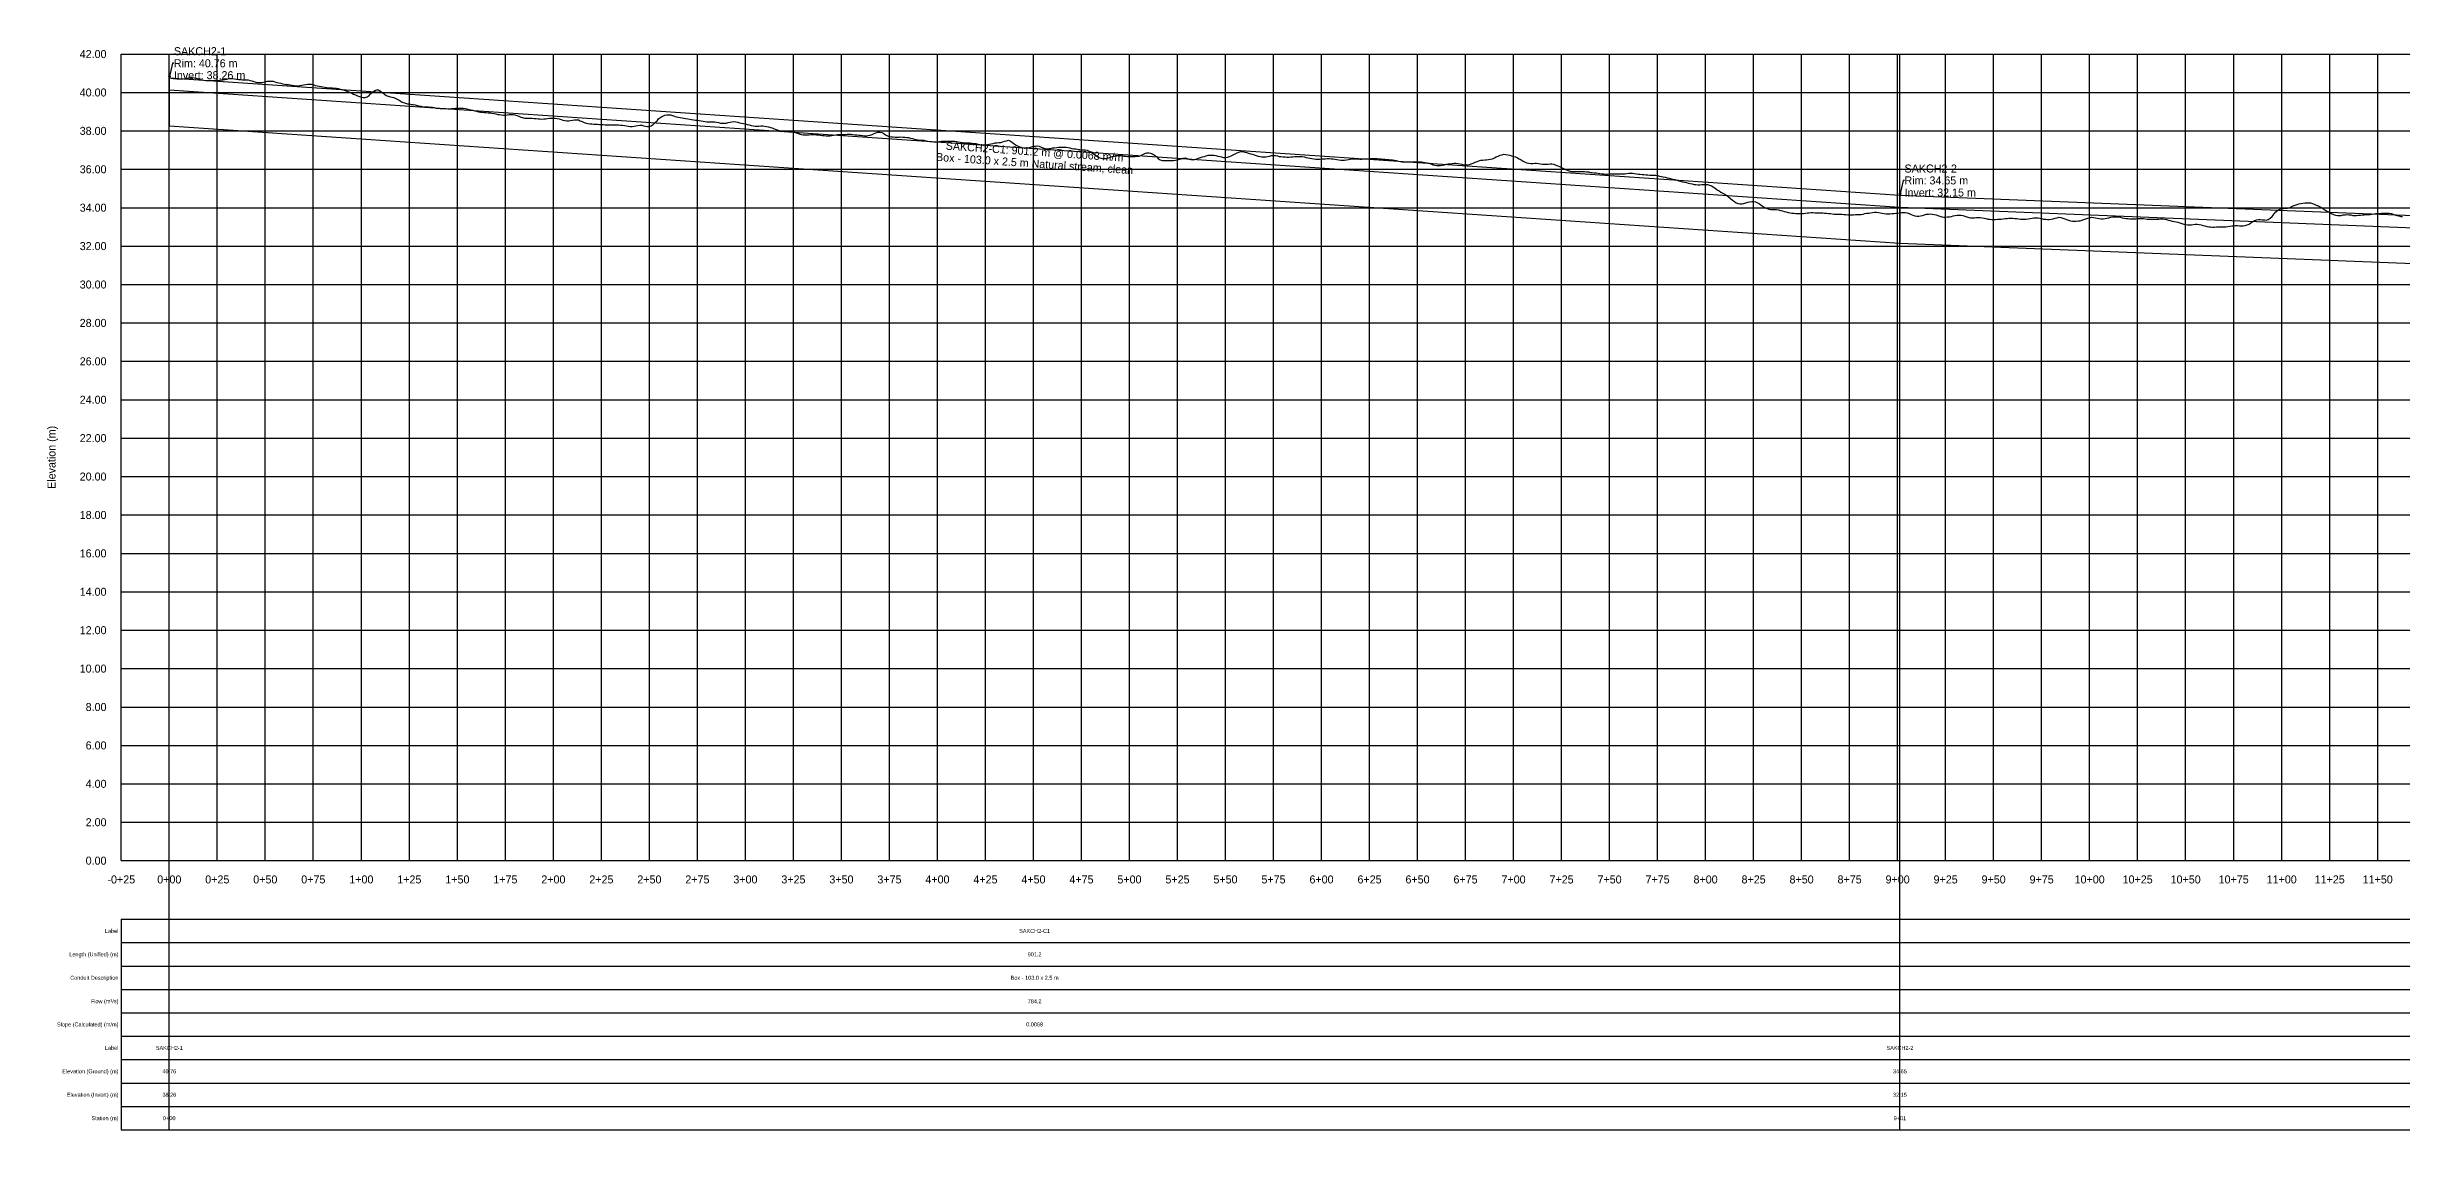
# Model space of a CAD drawing. Extents: x -64 to 9817, y -140 to 424.
# Drawn here: x -64 to 1163, y -140 to 424 of the extents above; entities that cross this region are included whole.
import ezdxf
from ezdxf.enums import TextEntityAlignment as Align

# ---------------------------------------------------------------- set-up
doc = ezdxf.new("R2010")
doc.units = 0
for name, color, linetype in [('Annotation', 7, 'Continuous'), ('Annotation_Table', 254, 'Continuous'), ('Crown', 7, 'Continuous'), ('Grid', 254, 'Continuous'), ('Grid_Text', 7, 'Continuous'), ('Ground_Elevation', 3, 'Continuous'), ('Hydraulic_Grade', 5, 'Continuous'), ('Invert', 7, 'Continuous'), ('Structure', 7, 'Continuous')]:
    doc.layers.add(name, color=color, linetype=linetype)

msp = doc.modelspace()

# ---------------------------------------------------------------- linework, layer by layer
at = {"layer": 'Annotation', "color": 0}
for points in [[(0, 407.6), (-0.2, 408.6), (0.6, 408.4)], [(901.2, 346.5), (901, 347.5), (901.8, 347.3)]]:
    msp.add_lwpolyline(points, close=True, dxfattribs=at)
for points in [[(2.4, 415.2), (1.7, 415.2), (0, 407.6)], [(903.6, 354.2), (902.9, 354.2), (901.2, 346.5)]]:
    msp.add_lwpolyline(points, dxfattribs=at)
at = {"layer": 'Annotation_Table', "color": 254}
for points in [[(0, -140.2), (0, 420)], [(901.2, -140.2), (901.2, 420)], [(-25, -30.5), (9800, -30.5)], [(-25, -30.5), (-25, -140.2)], [(-25, -42.7), (9800, -42.7)], [(-25, -54.9), (9800, -54.9)], [(-25, -67.1), (9800, -67.1)], [(-25, -79.2), (9800, -79.2)], [(-25, -91.4), (9800, -91.4)], [(-25, -103.6), (9800, -103.6)], [(-25, -115.8), (9800, -115.8)], [(-25, -128), (9800, -128)], [(-25, -140.2), (9800, -140.2)]]:
    msp.add_lwpolyline(points, dxfattribs=at)
at = {"layer": 'Crown', "color": 0}
for points in [[(0, 407.6), (0, 407.6)], [(0, 407.6), (901.2, 346.5)], [(901.2, 346.5), (901.2, 346.5)], [(901.2, 346.5), (2357, 288.9)]]:
    msp.add_lwpolyline(points, dxfattribs=at)
at = {"layer": 'Grid', "color": 254}
for points in [[(-25, 420), (9800, 420)], [(-25, 0), (-25, 420)], [(0, 0), (0, 420)], [(25, 0), (25, 420)], [(50, 0), (50, 420)], [(75, 0), (75, 420)], [(100, 0), (100, 420)], [(125, 0), (125, 420)], [(150, 0), (150, 420)], [(175, 0), (175, 420)], [(200, 0), (200, 420)], [(225, 0), (225, 420)], [(250, 0), (250, 420)], [(275, 0), (275, 420)], [(300, 0), (300, 420)], [(325, 0), (325, 420)], [(350, 0), (350, 420)], [(375, 0), (375, 420)], [(400, 0), (400, 420)], [(425, 0), (425, 420)], [(450, 0), (450, 420)], [(475, 0), (475, 420)], [(500, 0), (500, 420)], [(525, 0), (525, 420)], [(550, 0), (550, 420)], [(575, 0), (575, 420)], [(600, 0), (600, 420)], [(625, 0), (625, 420)], [(650, 0), (650, 420)], [(675, 0), (675, 420)], [(700, 0), (700, 420)], [(725, 0), (725, 420)], [(750, 0), (750, 420)], [(775, 0), (775, 420)], [(800, 0), (800, 420)], [(825, 0), (825, 420)], [(850, 0), (850, 420)], [(875, 0), (875, 420)], [(900, 0), (900, 420)], [(925, 0), (925, 420)], [(950, 0), (950, 420)], [(975, 0), (975, 420)], [(1000, 0), (1000, 420)], [(1025, 0), (1025, 420)], [(1050, 0), (1050, 420)], [(1075, 0), (1075, 420)], [(1100, 0), (1100, 420)], [(1125, 0), (1125, 420)], [(1150, 0), (1150, 420)], [(-25, 400), (9800, 400)], [(-25, 380), (9800, 380)], [(-25, 360), (9800, 360)], [(-25, 340), (9800, 340)], [(-25, 320), (9800, 320)], [(-25, 300), (9800, 300)], [(-25, 280), (9800, 280)], [(-25, 260), (9800, 260)], [(-25, 240), (9800, 240)], [(-25, 220), (9800, 220)], [(-25, 200), (9800, 200)], [(-25, 180), (9800, 180)], [(-25, 160), (9800, 160)], [(-25, 140), (9800, 140)], [(-25, 120), (9800, 120)], [(-25, 100), (9800, 100)], [(-25, 80), (9800, 80)], [(-25, 60), (9800, 60)], [(-25, 40), (9800, 40)], [(-25, 20), (9800, 20)], [(-25, 0), (9800, 0)]]:
    msp.add_lwpolyline(points, dxfattribs=at)
at = {"layer": 'Ground_Elevation', "color": 3}
msp.add_lwpolyline([(0, 407.6), (1, 407.4), (2, 407.3), (3, 407.2), (4, 407.1), (5, 407.1), (6, 407.1), (7, 407.1), (8, 407.3), (9, 407.4), (10, 407.6), (11, 407.8), (12, 407.8), (13, 407.7), (14, 407.5), (15, 407.1), (16, 406.8), (17, 406.6), (18, 406.4), (19, 406.3), (20, 406.3), (21, 406.2), (22, 406.2), (23, 406.2), (24, 406.2), (25, 406.2), (26, 406.3), (27, 406.5), (28, 406.6), (29, 406.8), (30, 407), (31, 407.2), (32, 407.3), (33, 407.2), (34, 407.1), (35, 406.9), (36, 406.8), (37, 406.7), (38, 406.6), (39, 406.6), (40, 406.5), (41, 406.5), (42, 406.3), (43, 406), (44, 405.7), (45, 405.4), (46, 405.2), (47, 405.2), (48, 405.2), (49, 405.4), (50, 405.6), (51, 405.8), (52, 405.9), (53, 405.9), (54, 405.8), (55, 405.5), (56, 405.2), (57, 405), (58, 404.8), (59, 404.5), (60, 404.3), (61, 404.2), (62, 404.1), (63, 404), (64, 403.8), (65, 403.6), (66, 403.5), (67, 403.5), (68, 403.6), (69, 403.8), (70, 404), (71, 404.2), (72, 404.4), (73, 404.4), (74, 404.3), (75, 404.1), (76, 403.7), (77, 403.5), (78, 403.3), (79, 403.1), (80, 403), (81, 402.8), (82, 402.6), (83, 402.5), (84, 402.4), (85, 402.4), (86, 402.3), (87, 402.2), (88, 402), (89, 401.8), (90, 401.6), (91, 401.2), (92, 400.9), (93, 400.5), (94, 400.1), (95, 399.6), (96, 399.1), (97, 398.7), (98, 398.3), (99, 397.9), (100, 397.5), (101, 397.3), (102, 397.3), (103, 397.7), (104, 398.4), (105, 399.4), (106, 400.3), (107, 401), (108, 401.4), (109, 401.3), (110, 400.7), (111, 399.9), (112, 399.1), (113, 398.5), (114, 398.1), (115, 397.8), (116, 397.6), (117, 397.3), (118, 396.9), (119, 396.3), (120, 395.8), (121, 395.2), (122, 394.7), (123, 394.4), (124, 394.1), (125, 394), (126, 393.8), (127, 393.7), (128, 393.5), (129, 393.2), (130, 393), (131, 392.8), (132, 392.6), (133, 392.5), (134, 392.5), (135, 392.5), (136, 392.4), (137, 392.3), (138, 392.1), (139, 391.9), (140, 391.8), (141, 391.7), (142, 391.6), (143, 391.6), (144, 391.6), (145, 391.5), (146, 391.5), (147, 391.6), (148, 391.7), (149, 391.9), (150, 391.9), (151, 391.9), (152, 391.9), (153, 391.8), (154, 391.6), (155, 391.4), (156, 391.2), (157, 390.9), (158, 390.7), (159, 390.5), (160, 390.2), (161, 390), (162, 389.8), (163, 389.7), (164, 389.6), (165, 389.5), (166, 389.4), (167, 389.4), (168, 389.2), (169, 389.1), (170, 388.8), (171, 388.6), (172, 388.5), (173, 388.3), (174, 388.2), (175, 388.2), (176, 388.4), (177, 388.5), (178, 388.6), (179, 388.5), (180, 388.3), (181, 388), (182, 387.6), (183, 387.2), (184, 386.9), (185, 386.7), (186, 386.6), (187, 386.6), (188, 386.7), (189, 386.6), (190, 386.5), (191, 386.4), (192, 386.3), (193, 386.2), (194, 386.1), (195, 386.2), (196, 386.3), (197, 386.5), (198, 386.6), (199, 386.7), (200, 386.7), (201, 386.7), (202, 386.5), (203, 386.3), (204, 385.9), (205, 385.6), (206, 385.4), (207, 385.3), (208, 385.3), (209, 385.4), (210, 385.6), (211, 385.8), (212, 385.8), (213, 385.7), (214, 385.3), (215, 384.9), (216, 384.4), (217, 384.1), (218, 383.8), (219, 383.7), (220, 383.6), (221, 383.5), (222, 383.5), (223, 383.5), (224, 383.4), (225, 383.4), (226, 383.3), (227, 383.2), (228, 383.2), (229, 383.2), (230, 383.1), (231, 383.2), (232, 383.2), (233, 383.2), (234, 383.1), (235, 383), (236, 382.9), (237, 382.8), (238, 382.6), (239, 382.4), (240, 382.2), (241, 382.2), (242, 382.4), (243, 382.6), (244, 382.8), (245, 383), (246, 382.9), (247, 382.7), (248, 382.4), (249, 382.2), (250, 382.3), (251, 382.6), (252, 383.3), (253, 384.3), (254, 385.3), (255, 386.4), (256, 387.2), (257, 387.7), (258, 388.1), (259, 388.3), (260, 388.4), (261, 388.3), (262, 388), (263, 387.7), (264, 387.4), (265, 387.2), (266, 387), (267, 386.8), (268, 386.6), (269, 386.5), (270, 386.3), (271, 386.1), (272, 385.9), (273, 385.7), (274, 385.6), (275, 385.5), (276, 385.4), (277, 385.3), (278, 385.1), (279, 384.9), (280, 384.7), (281, 384.7), (282, 384.7), (283, 384.7), (284, 384.7), (285, 384.5), (286, 384.4), (287, 384.1), (288, 384), (289, 384), (290, 384.1), (291, 384.3), (292, 384.6), (293, 384.7), (294, 384.8), (295, 384.7), (296, 384.5), (297, 384.2), (298, 384), (299, 383.8), (300, 383.6), (301, 383.3), (302, 383.1), (303, 382.8), (304, 382.6), (305, 382.5), (306, 382.4), (307, 382.5), (308, 382.6), (309, 382.6), (310, 382.5), (311, 382.3), (312, 382.1), (313, 381.8), (314, 381.5), (315, 381.1), (316, 380.7), (317, 380.3), (318, 380), (319, 379.8), (320, 379.7), (321, 379.7), (322, 379.7), (323, 379.6), (324, 379.6), (325, 379.5), (326, 379.2), (327, 378.8), (328, 378.4), (329, 378.1), (330, 377.9), (331, 377.9), (332, 377.9), (333, 378), (334, 378.1), (335, 378.1), (336, 378.1), (337, 378), (338, 377.9), (339, 377.7), (340, 377.6), (341, 377.6), (342, 377.5), (343, 377.5), (344, 377.5), (345, 377.6), (346, 377.8), (347, 378), (348, 378.1), (349, 378.2), (350, 378.3), (351, 378.2), (352, 378.2), (353, 378.3), (354, 378.3), (355, 378.3), (356, 378.2), (357, 378), (358, 377.9), (359, 377.8), (360, 377.7), (361, 377.6), (362, 377.5), (363, 377.5), (364, 377.6), (365, 377.8), (366, 378.2), (367, 378.6), (368, 379), (369, 379.3), (370, 379.4), (371, 379.1), (372, 378.6), (373, 378), (374, 377.5), (375, 377.1), (376, 376.9), (377, 376.9), (378, 376.8), (379, 376.8), (380, 376.8), (381, 376.9), (382, 376.8), (383, 376.8), (384, 376.6), (385, 376.5), (386, 376.2), (387, 376), (388, 375.7), (389, 375.5), (390, 375.3), (391, 375.2), (392, 375.2), (393, 375.1), (394, 374.9), (395, 374.7), (396, 374.5), (397, 374.4), (398, 374.3), (399, 374.2), (400, 374.3), (401, 374.4), (402, 374.6), (403, 374.7), (404, 374.7), (405, 374.6), (406, 374.6), (407, 374.6), (408, 374.6), (409, 374.6), (410, 374.5), (411, 374.3), (412, 374.1), (413, 373.9), (414, 373.8), (415, 373.7), (416, 373.7), (417, 373.7), (418, 373.6), (419, 373.5), (420, 373.4), (421, 373.1), (422, 372.9), (423, 372.7), (424, 372.7), (425, 372.8), (426, 372.9), (427, 373.1), (428, 373.3), (429, 373.5), (430, 373.7), (431, 373.8), (432, 373.9), (433, 374), (434, 374.3), (435, 374.6), (436, 374.9), (437, 375.1), (438, 374.6), (439, 373.9), (440, 373.2), (441, 372.6), (442, 372), (443, 371.6), (444, 371.3), (445, 371.2), (446, 371.2), (447, 371.2), (448, 371.4), (449, 371.7), (450, 372), (451, 372.1), (452, 372.2), (453, 372), (454, 371.5), (455, 371.1), (456, 370.8), (457, 370.7), (458, 370.8), (459, 370.9), (460, 371.1), (461, 371.2), (462, 371.4), (463, 371.5), (464, 371.6), (465, 371.6), (466, 371.6), (467, 371.5), (468, 371.4), (469, 371.1), (470, 370.9), (471, 370.7), (472, 370.6), (473, 370.5), (474, 370.3), (475, 370.2), (476, 370.1), (477, 370.1), (478, 369.9), (479, 369.5), (480, 369), (481, 368.3), (482, 367.6), (483, 366.8), (484, 366.2), (485, 365.8), (486, 365.6), (487, 365.6), (488, 365.7), (489, 366), (490, 366.3), (491, 366.6), (492, 366.9), (493, 367.1), (494, 367.2), (495, 367.2), (496, 367.1), (497, 366.9), (498, 366.8), (499, 366.7), (500, 366.7), (501, 366.7), (502, 366.7), (503, 366.7), (504, 366.8), (505, 366.9), (506, 367.2), (507, 367.7), (508, 368.2), (509, 368.5), (510, 368.6), (511, 368.4), (512, 368), (513, 367.3), (514, 366.6), (515, 365.7), (516, 365), (517, 364.6), (518, 364.5), (519, 364.5), (520, 364.6), (521, 364.6), (522, 364.6), (523, 364.6), (524, 364.7), (525, 364.9), (526, 365.2), (527, 365.5), (528, 365.8), (529, 365.9), (530, 365.7), (531, 365.3), (532, 365.1), (533, 365), (534, 365.1), (535, 365.4), (536, 365.8), (537, 366.1), (538, 366.4), (539, 366.7), (540, 367), (541, 367.3), (542, 367.4), (543, 367.4), (544, 367.3), (545, 367.1), (546, 366.9), (547, 366.7), (548, 366.4), (549, 366.2), (550, 366.1), (551, 366.3), (552, 366.6), (553, 367), (554, 367.5), (555, 368), (556, 368.5), (557, 368.9), (558, 369.2), (559, 369.2), (560, 369), (561, 368.7), (562, 368.4), (563, 368.1), (564, 367.8), (565, 367.5), (566, 367.1), (567, 366.8), (568, 366.6), (569, 366.4), (570, 366.4), (571, 366.5), (572, 366.7), (573, 366.9), (574, 367.1), (575, 367.2), (576, 367.2), (577, 367), (578, 366.7), (579, 366.6), (580, 366.4), (581, 366.4), (582, 366.3), (583, 366.3), (584, 366.4), (585, 366.5), (586, 366.6), (587, 366.7), (588, 366.7), (589, 366.6), (590, 366.6), (591, 366.4), (592, 366.2), (593, 366), (594, 365.8), (595, 365.6), (596, 365.4), (597, 365.3), (598, 365.3), (599, 365.3), (600, 365.4), (601, 365.5), (602, 365.5), (603, 365.6), (604, 365.6), (605, 365.5), (606, 365.4), (607, 365.3), (608, 365.1), (609, 364.9), (610, 364.7), (611, 364.7), (612, 364.8), (613, 364.9), (614, 365.1), (615, 365.3), (616, 365.4), (617, 365.5), (618, 365.5), (619, 365.4), (620, 365.3), (621, 365.3), (622, 365.4), (623, 365.5), (624, 365.5), (625, 365.6), (626, 365.6), (627, 365.6), (628, 365.6), (629, 365.6), (630, 365.5), (631, 365.4), (632, 365.3), (633, 365.2), (634, 365.1), (635, 365.1), (636, 365), (637, 364.9), (638, 364.8), (639, 364.5), (640, 364.3), (641, 364.1), (642, 363.9), (643, 363.8), (644, 363.8), (645, 363.8), (646, 363.9), (647, 363.9), (648, 363.9), (649, 363.9), (650, 363.9), (651, 363.8), (652, 363.8), (653, 363.7), (654, 363.5), (655, 363.4), (656, 363.1), (657, 362.8), (658, 362.4), (659, 362.2), (660, 362), (661, 361.9), (662, 361.9), (663, 362.1), (664, 362.3), (665, 362.6), (666, 362.8), (667, 362.9), (668, 363), (669, 363.1), (670, 363.1), (671, 363), (672, 362.9), (673, 362.6), (674, 362.4), (675, 362.3), (676, 362.3), (677, 362.5), (678, 362.8), (679, 363.2), (680, 363.7), (681, 364.1), (682, 364.4), (683, 364.7), (684, 364.8), (685, 364.9), (686, 365), (687, 365.1), (688, 365.3), (689, 365.5), (690, 365.9), (691, 366.4), (692, 366.9), (693, 367.4), (694, 367.6), (695, 367.8), (696, 367.7), (697, 367.6), (698, 367.3), (699, 367), (700, 366.7), (701, 366.4), (702, 366), (703, 365.5), (704, 364.9), (705, 364.2), (706, 363.7), (707, 363.3), (708, 363.1), (709, 363), (710, 363), (711, 363.1), (712, 363.1), (713, 363), (714, 362.9), (715, 362.7), (716, 362.6), (717, 362.6), (718, 362.7), (719, 362.8), (720, 362.8), (721, 362.6), (722, 362.2), (723, 361.8), (724, 361.4), (725, 360.9), (726, 360.4), (727, 359.9), (728, 359.5), (729, 359.2), (730, 358.9), (731, 358.8), (732, 358.8), (733, 358.8), (734, 358.9), (735, 358.9), (736, 358.8), (737, 358.8), (738, 358.7), (739, 358.6), (740, 358.4), (741, 358.3), (742, 358.2), (743, 358.1), (744, 358), (745, 357.8), (746, 357.7), (747, 357.6), (748, 357.5), (749, 357.5), (750, 357.6), (751, 357.7), (752, 357.7), (753, 357.7), (754, 357.7), (755, 357.7), (756, 357.7), (757, 357.6), (758, 357.7), (759, 357.8), (760, 358), (761, 358), (762, 357.9), (763, 357.8), (764, 357.7), (765, 357.5), (766, 357.4), (767, 357.3), (768, 357.2), (769, 357.1), (770, 357.1), (771, 357), (772, 357), (773, 357), (774, 356.9), (775, 356.7), (776, 356.5), (777, 356.3), (778, 356.1), (779, 355.9), (780, 355.6), (781, 355.4), (782, 355.1), (783, 354.9), (784, 354.6), (785, 354.3), (786, 354), (787, 353.8), (788, 353.5), (789, 353.3), (790, 353.1), (791, 352.8), (792, 352.6), (793, 352.4), (794, 352.1), (795, 352), (796, 351.9), (797, 351.9), (798, 352), (799, 352), (800, 352), (801, 352), (802, 351.8), (803, 351.4), (804, 350.8), (805, 350.1), (806, 349.3), (807, 348.7), (808, 348.1), (809, 347.6), (810, 347), (811, 346.3), (812, 345.6), (813, 344.8), (814, 344), (815, 343.2), (816, 342.6), (817, 342.1), (818, 342), (819, 342), (820, 342.2), (821, 342.5), (822, 342.8), (823, 343), (824, 343.2), (825, 343.2), (826, 343), (827, 342.6), (828, 342), (829, 341.3), (830, 340.6), (831, 340), (832, 339.5), (833, 339.2), (834, 339.1), (835, 339.1), (836, 339.1), (837, 339), (838, 338.8), (839, 338.6), (840, 338.4), (841, 338.1), (842, 337.8), (843, 337.5), (844, 337.4), (845, 337.2), (846, 337.1), (847, 337), (848, 336.9), (849, 336.9), (850, 336.9), (851, 337), (852, 337.1), (853, 337.3), (854, 337.4), (855, 337.5), (856, 337.5), (857, 337.4), (858, 337.4), (859, 337.4), (860, 337.4), (861, 337.3), (862, 337.2), (863, 337.2), (864, 337), (865, 336.9), (866, 336.8), (867, 336.7), (868, 336.6), (869, 336.6), (870, 336.6), (871, 336.6), (872, 336.5), (873, 336.4), (874, 336.3), (875, 336.3), (876, 336.3), (877, 336.3), (878, 336.4), (879, 336.4), (880, 336.4), (881, 336.5), (882, 336.7), (883, 336.9), (884, 337.1), (885, 337.2), (886, 337.4), (887, 337.5), (888, 337.6), (889, 337.6), (890, 337.5), (891, 337.3), (892, 337.1), (893, 336.9), (894, 336.8), (895, 336.8), (896, 336.8), (897, 336.9), (898, 337), (899, 337.1), (900, 337.2), (901, 337.3), (902, 337.5), (903, 337.5), (904, 337.5), (905, 337.3), (906, 336.9), (907, 336.5), (908, 336.1), (909, 335.7), (910, 335.6), (911, 335.6), (912, 335.8), (913, 336), (914, 336.3), (915, 336.6), (916, 336.7), (917, 336.8), (918, 336.7), (919, 336.5), (920, 336.3), (921, 335.9), (922, 335.6), (923, 335.3), (924, 335.1), (925, 335.1), (926, 335.2), (927, 335.3), (928, 335.5), (929, 335.7), (930, 335.9), (931, 336.1), (932, 336.1), (933, 336.1), (934, 335.9), (935, 335.6), (936, 335.2), (937, 334.9), (938, 334.7), (939, 334.7), (940, 334.8), (941, 334.9), (942, 334.9), (943, 334.9), (944, 334.8), (945, 334.6), (946, 334.4), (947, 334.1), (948, 334), (949, 333.9), (950, 333.8), (951, 333.9), (952, 334), (953, 334.1), (954, 334.1), (955, 334.2), (956, 334.3), (957, 334.4), (958, 334.5), (959, 334.5), (960, 334.5), (961, 334.4), (962, 334.4), (963, 334.2), (964, 334.1), (965, 334), (966, 334), (967, 334), (968, 334.2), (969, 334.4), (970, 334.6), (971, 334.8), (972, 334.8), (973, 334.7), (974, 334.5), (975, 334.3), (976, 334.1), (977, 334), (978, 333.9), (979, 333.9), (980, 334), (981, 334.2), (982, 334.5), (983, 334.8), (984, 335), (985, 334.9), (986, 334.6), (987, 334.2), (988, 333.9), (989, 333.5), (990, 333.2), (991, 333), (992, 332.9), (993, 332.9), (994, 333.1), (995, 333.2), (996, 333.5), (997, 333.8), (998, 334.2), (999, 334.5), (1000, 334.8), (1001, 335), (1002, 334.9), (1003, 334.8), (1004, 334.5), (1005, 334.3), (1006, 334.2), (1007, 334.2), (1008, 334.3), (1009, 334.5), (1010, 334.7), (1011, 335), (1012, 335.2), (1013, 335.3), (1014, 335.3), (1015, 335.2), (1016, 335), (1017, 334.8), (1018, 334.6), (1019, 334.4), (1020, 334.3), (1021, 334.2), (1022, 334.2), (1023, 334.2), (1024, 334.2), (1025, 334.3), (1026, 334.3), (1027, 334.3), (1028, 334.3), (1029, 334.2), (1030, 334.1), (1031, 334.1), (1032, 334), (1033, 334), (1034, 334), (1035, 334.1), (1036, 334.1), (1037, 334.2), (1038, 334.2), (1039, 334), (1040, 333.8), (1041, 333.5), (1042, 333.3), (1043, 333), (1044, 332.8), (1045, 332.6), (1046, 332.5), (1047, 332.2), (1048, 331.8), (1049, 331.5), (1050, 331.2), (1051, 331.1), (1052, 331), (1053, 331.1), (1054, 331.3), (1055, 331.5), (1056, 331.5), (1057, 331.3), (1058, 331), (1059, 330.7), (1060, 330.5), (1061, 330.2), (1062, 330.1), (1063, 330), (1064, 329.9), (1065, 329.9), (1066, 330), (1067, 330), (1068, 330.1), (1069, 330.1), (1070, 330.1), (1071, 330.1), (1072, 330.2), (1073, 330.3), (1074, 330.5), (1075, 330.6), (1076, 330.7), (1077, 330.8), (1078, 330.6), (1079, 330.6), (1080, 330.6), (1081, 330.8), (1082, 331.1), (1083, 331.5), (1084, 332.1), (1085, 332.8), (1086, 333.3), (1087, 333.7), (1088, 333.9), (1089, 333.8), (1090, 333.7), (1091, 333.6), (1092, 333.5), (1093, 333.8), (1094, 334.5), (1095, 335.5), (1096, 336.8), (1097, 337.9), (1098, 338.7), (1099, 339.2), (1100, 339.5), (1101, 339.6), (1102, 339.7), (1103, 339.8), (1104, 340), (1105, 340.5), (1106, 341), (1107, 341.4), (1108, 341.7), (1109, 342), (1110, 342.2), (1111, 342.4), (1112, 342.6), (1113, 342.6), (1114, 342.6), (1115, 342.5), (1116, 342.2), (1117, 341.9), (1118, 341.4), (1119, 340.9), (1120, 340.4), (1121, 339.9), (1122, 339.3), (1123, 338.6), (1124, 338), (1125, 337.5), (1126, 336.9), (1127, 336.5), (1128, 336.1), (1129, 335.9), (1130, 335.9), (1131, 336), (1132, 336.2), (1133, 336.3), (1134, 336.4), (1135, 336.3), (1136, 336.2), (1137, 336), (1138, 335.9), (1139, 336), (1140, 336.1), (1141, 336.1), (1142, 336.2), (1143, 336.3), (1144, 336.4), (1145, 336.4), (1146, 336.5), (1147, 336.6), (1148, 336.8), (1149, 336.9), (1150, 337), (1151, 337), (1152, 337.1), (1153, 337.1), (1154, 337.2), (1155, 337.2), (1156, 337.2), (1157, 336.9), (1158, 336.6), (1159, 336.3), (1160, 336), (1161, 335.7), (1162, 335.5), (1163, 335.4)], dxfattribs=at)
at = {"layer": 'Hydraulic_Grade', "color": 5}
for points in [[(0, 401.3), (901.2, 340.3)], [(901.2, 340.3), (901.2, 340.3)], [(901.2, 340.3), (2357, 281.7)]]:
    msp.add_lwpolyline(points, dxfattribs=at)
at = {"layer": 'Invert', "color": 0}
for points in [[(0, 382.6), (0, 382.6)], [(0, 382.6), (901.2, 321.5)], [(901.2, 321.5), (901.2, 321.5)], [(901.2, 321.5), (2357, 263.9)]]:
    msp.add_lwpolyline(points, dxfattribs=at)
at = {"layer": 'Structure', "color": 0}
for points in [[(0, 407.6), (0, 382.6)], [(0, 407.6), (0, 382.6)], [(901.2, 346.5), (901.2, 321.5)], [(901.2, 346.5), (901.2, 321.5)]]:
    msp.add_lwpolyline(points, dxfattribs=at)

# ---------------------------------------------------------------- texts
at = {"layer": 'Annotation', "color": 0}
for s, height, p in [('SAKCH2-1', 4.17, (2.4, 421.5)), ('Rim: 40.76 m', 4.167, (2.4, 415.2)), ('Invert: 38.26 m', 4.167, (2.4, 409)), ('SAKCH2-2', 4.17, (903.6, 360.4)), ('Rim: 34.65 m', 4.167, (903.6, 354.2)), ('Invert: 32.15 m', 4.167, (903.6, 347.9))]:
    msp.add_text(s, height=height, dxfattribs=at).set_placement(p, align=Align.MIDDLE_LEFT)
for s, p in [('Box - 103.0 x 2.5 m Natural stream, clean', (450.6, 363)), ('SAKCH2-C1: 901.2 m @ 0.0068 m/m', (450.6, 369.2))]:
    msp.add_text(s, height=4.167, rotation=356.1231, dxfattribs=at).set_placement(p, align=Align.MIDDLE_CENTER)
at = {"layer": 'Annotation_Table', "color": 0}
for s, height, p in [('Label', 2.08, (-26.5, -36.6)), ('Length (Unified) (m)', 2.083, (-26.5, -48.8)), ('Conduit Description', 2.083, (-26.5, -61)), ('Flow (m³/s)', 2.083, (-26.5, -73.2)), ('Slope (Calculated) (m/m)', 2.083, (-26.5, -85.3)), ('Label', 2.08, (-26.5, -97.5)), ('Elevation (Ground) (m)', 2.083, (-26.5, -109.7)), ('Elevation (Invert) (m)', 2.083, (-26.5, -121.9)), ('Station (m)', 2.083, (-26.5, -134.1))]:
    msp.add_text(s, height=height, dxfattribs=at).set_placement(p, align=Align.MIDDLE_RIGHT)
for s, height, p in [('SAKCH2-C1', 2.08, (450.6, -36.6)), ('901.2', 2.08, (450.6, -48.8)), ('Box - 103.0 x 2.5 m', 2.083, (450.6, -61)), ('784.2', 2.08, (450.6, -73.2)), ('0.0068', 2.08, (450.6, -85.3)), ('SAKCH2-1', 2.08, (0, -97.5)), ('SAKCH2-2', 2.08, (901.2, -97.5)), ('40.76', 2.08, (0, -109.7)), ('34.65', 2.08, (901.2, -109.7)), ('38.26', 2.08, (0, -121.9)), ('32.15', 2.08, (901.2, -121.9)), ('0+00', 2.08, (0, -134.1)), ('9+01', 2.08, (901.2, -134.1))]:
    msp.add_text(s, height=height, dxfattribs=at).set_placement(p, align=Align.MIDDLE_CENTER)
at = {"layer": 'Grid_Text', "color": 0}
for s, p in [('42.00', (-32.7, 420)), ('40.00', (-32.7, 400)), ('38.00', (-32.7, 380)), ('36.00', (-32.7, 360)), ('34.00', (-32.7, 340)), ('32.00', (-32.7, 320)), ('30.00', (-32.7, 300)), ('28.00', (-32.7, 280)), ('26.00', (-32.7, 260)), ('24.00', (-32.7, 240)), ('22.00', (-32.7, 220)), ('20.00', (-32.7, 200)), ('18.00', (-32.7, 180)), ('16.00', (-32.7, 160)), ('14.00', (-32.7, 140)), ('12.00', (-32.7, 120)), ('10.00', (-32.7, 100)), ('8.00', (-32.7, 80)), ('6.00', (-32.7, 60)), ('4.00', (-32.7, 40)), ('2.00', (-32.7, 20)), ('0.00', (-32.7, 0))]:
    msp.add_text(s, height=4.17, dxfattribs=at).set_placement(p, align=Align.MIDDLE_RIGHT)
msp.add_text('Elevation (m)', height=4.167, rotation=90, dxfattribs=at).set_placement((-58, 210), align=Align.BOTTOM_CENTER)
for s, p in [('-0+25', (-25, -7.7)), ('0+00', (0, -7.7)), ('0+25', (25, -7.7)), ('0+50', (50, -7.7)), ('0+75', (75, -7.7)), ('1+00', (100, -7.7)), ('1+25', (125, -7.7)), ('1+50', (150, -7.7)), ('1+75', (175, -7.7)), ('2+00', (200, -7.7)), ('2+25', (225, -7.7)), ('2+50', (250, -7.7)), ('2+75', (275, -7.7)), ('3+00', (300, -7.7)), ('3+25', (325, -7.7)), ('3+50', (350, -7.7)), ('3+75', (375, -7.7)), ('4+00', (400, -7.7)), ('4+25', (425, -7.7)), ('4+50', (450, -7.7)), ('4+75', (475, -7.7)), ('5+00', (500, -7.7)), ('5+25', (525, -7.7)), ('5+50', (550, -7.7)), ('5+75', (575, -7.7)), ('6+00', (600, -7.7)), ('6+25', (625, -7.7)), ('6+50', (650, -7.7)), ('6+75', (675, -7.7)), ('7+00', (700, -7.7)), ('7+25', (725, -7.7)), ('7+50', (750, -7.7)), ('7+75', (775, -7.7)), ('8+00', (800, -7.7)), ('8+25', (825, -7.7)), ('8+50', (850, -7.7)), ('8+75', (875, -7.7)), ('9+00', (900, -7.7)), ('9+25', (925, -7.7)), ('9+50', (950, -7.7)), ('9+75', (975, -7.7)), ('10+00', (1000, -7.7)), ('10+25', (1025, -7.7)), ('10+50', (1050, -7.7)), ('10+75', (1075, -7.7)), ('11+00', (1100, -7.7)), ('11+25', (1125, -7.7)), ('11+50', (1150, -7.7))]:
    msp.add_text(s, height=4.17, dxfattribs=at).set_placement(p, align=Align.TOP_CENTER)

doc.saveas('drawing.dxf')
